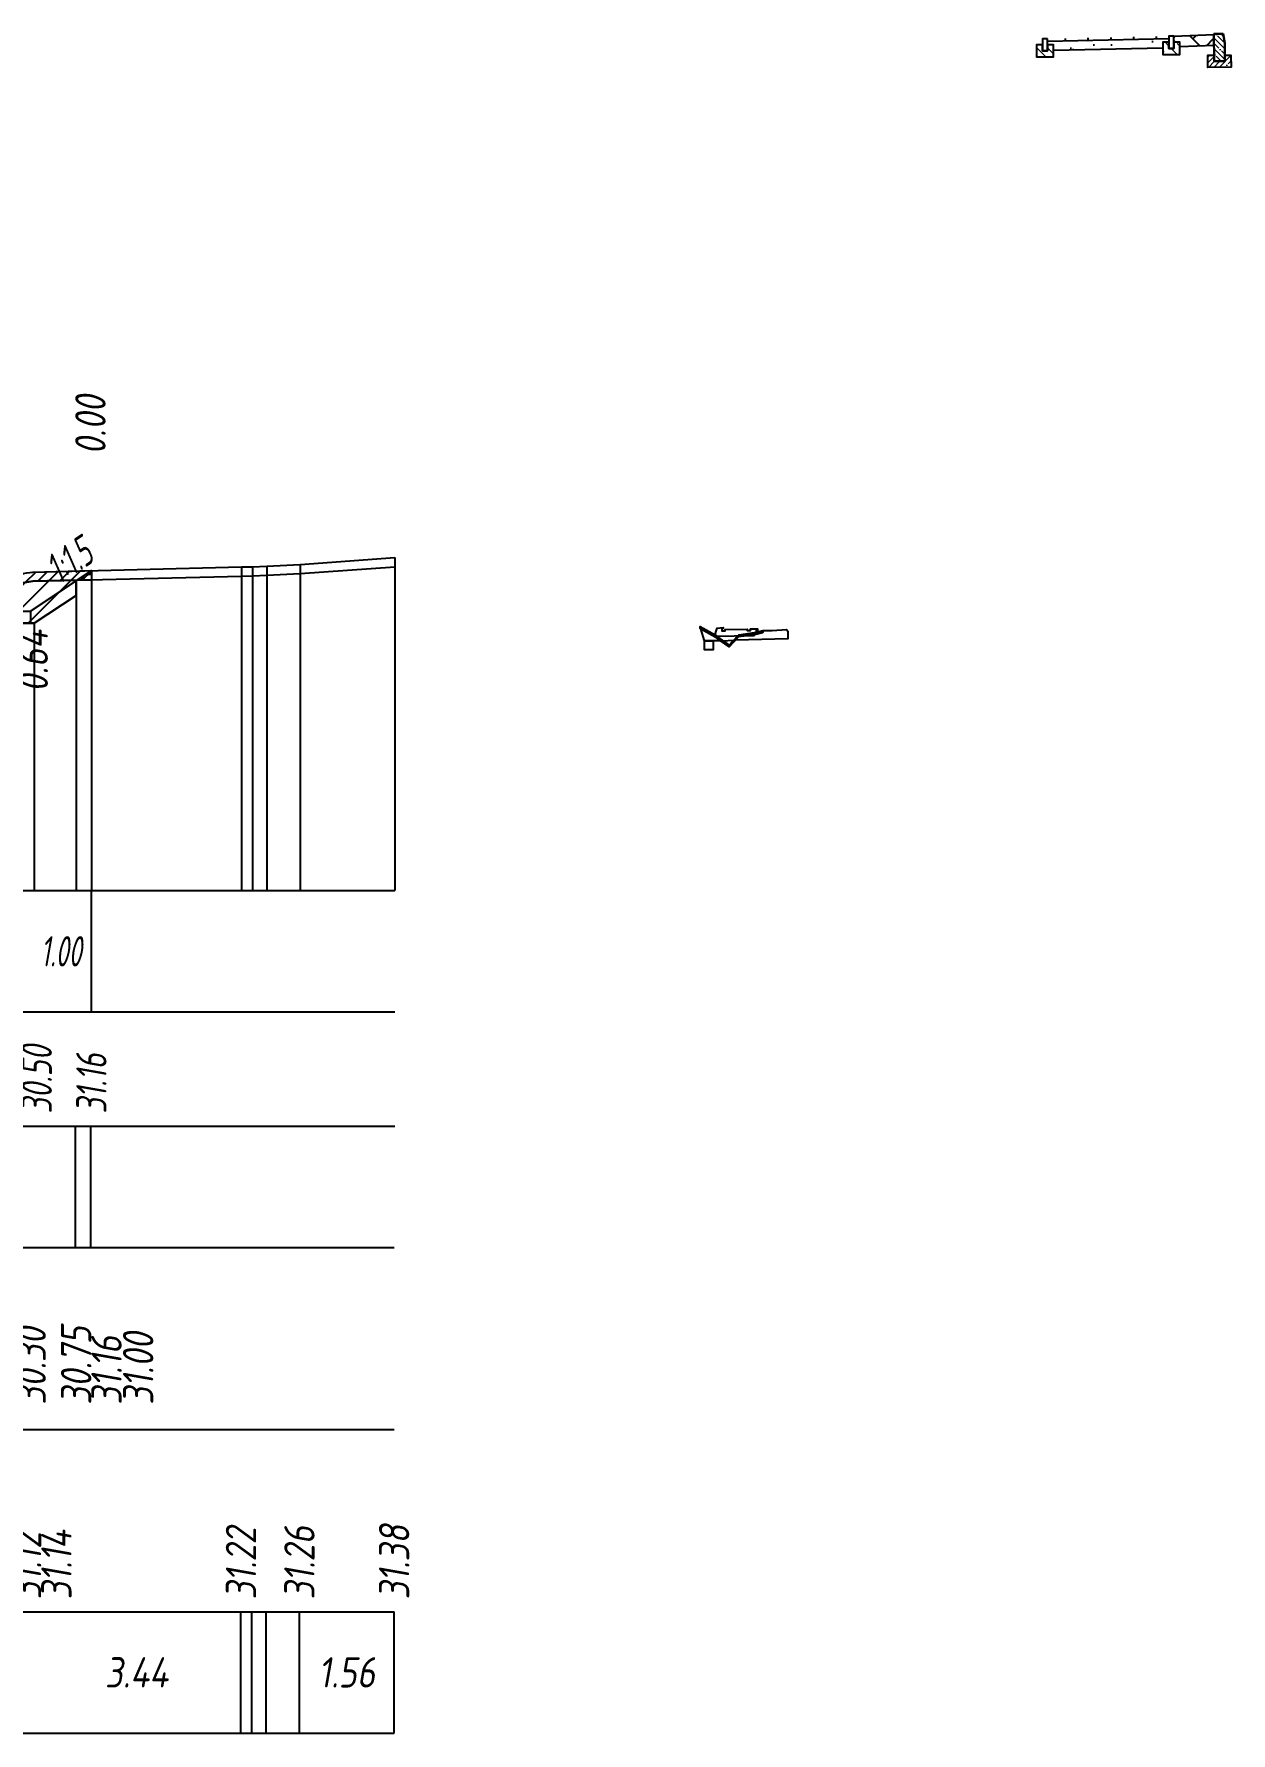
# Model space of a CAD drawing. Extents: x -717 to 1451, y -133302 to 233.
# Drawn here: x -160.2 to -61.6, y -109597.4 to -109457.4 of the extents above; entities that cross this region are included whole.
import ezdxf
from ezdxf.enums import TextEntityAlignment as Align

# ---------------------------------------------------------------- set-up
doc = ezdxf.new("R2010")
doc.units = 0
for name, color, linetype in [('КОД_399', 252, 'Continuous'), ('Код_510', 7, 'Continuous'), ('Код_514', 1, 'Continuous'), ('Код_516', 1, 'Continuous'), ('Контур_0', 7, 'Continuous'), ('Контур_508', 7, 'Continuous'), ('Контур_512', 7, 'Continuous'), ('Контур_513', 7, 'Continuous'), ('Контур_818', 7, 'Continuous'), ('Красный поперечник', 1, 'Continuous'), ('Объём_2650', 7, 'Continuous'), ('Объём_2662', 7, 'Continuous'), ('Объём_2667', 7, 'Continuous'), ('Объём_2668', 7, 'Continuous'), ('Объём_2669', 7, 'Continuous'), ('Объём_2675', 7, 'Continuous'), ('Рабочие отметки', 7, 'Continuous'), ('Таблица', 7, 'Continuous'), ('Уклоны проезжей части', 7, 'Continuous'), ('Черный поперечник', 3, 'Continuous')]:
    doc.layers.add(name, color=color, linetype=linetype)
for name, color, linetype, true_color in [('Контур_2570', 7, 'Continuous', 0x80ff00), ('Контур_2583', 3, 'Continuous', 0x00ff00), ('Контур_2741', 4, 'Continuous', 0x00ffff), ('Контур_2742', 4, 'Continuous', 0x00ffff), ('Контур_2743', 4, 'Continuous', 0x00ffff), ('Контур_2744', 7, 'Continuous', 0xa4ffff), ('Контур_2750', 4, 'Continuous', 0x00ffff), ('Контур_2751', 4, 'Continuous', 0x00ffff), ('Контур_2752', 4, 'Continuous', 0x00ffff), ('Контур_707', 4, 'Continuous', 0x00ffff), ('Объём_2563', 7, 'Continuous', 0xff8000), ('Объём_2570', 7, 'Continuous', 0x80ff00), ('Объём_2583', 3, 'Continuous', 0x00ff00), ('Объём_2594', 3, 'Continuous', 0x00ff00), ('Объём_2600', 7, 'Continuous', 0x808000), ('Объём_2620', 2, 'Continuous', 0xffff00), ('Объём_2746', 2, 'Continuous', 0xffff00)]:
    doc.layers.add(name, color=color, linetype=linetype, true_color=true_color)
doc.styles.add('М', font='romand.shx', dxfattribs={"width": 0.8, "oblique": 10, "height": 2.5})

# ---------------------------------------------------------------- blocks, each defined once
blk = doc.blocks.new('БР100.30.18')
at = {"linetype": 'Continuous', "lineweight": 13}
h = blk.add_hatch(dxfattribs=at)
h.set_pattern_fill('ANSI35', scale=5)
h.set_pattern_definition([(45, (-1504.996, -4799.2297), (-0.88388348, 0.88388348), []), (45, (-1504.1121, -4799.2297), (-0.88388348, 0.88388348), [1.5625, -0.3125, 0, -0.3125])])
h.paths.add_polyline_path([(0.3, 3.47), (1.8, 3.47), (1.8, -1.03), (0, -1.03), (0, 1.97)])
h = blk.add_hatch(dxfattribs=at)
h.set_pattern_fill('ANSI35', scale=5, angle=90)
h.set_pattern_definition([(135, (-1504.996, -4800.7297), (-0.88388348, -0.88388348), []), (135, (-1504.996, -4799.8458), (-0.88388348, -0.88388348), [1.5625, -0.3125, 0, -0.3125])])
h.paths.add_polyline_path([(-1, -0.03), (0, -0.03), (0, -1.03), (1.8, -1.03), (1.8, -0.03), (2.8, -0.03), (2.8, -2.03), (-1, -2.03)])
at = {"color": 7, "lineweight": 30}
blk.add_lwpolyline([(1.8, -1.03), (0, -1.03), (0, 1.97), (0.3, 3.47), (1.8, 3.47)], close=True, dxfattribs=at)
at = {"linetype": 'Continuous'}
blk.add_lwpolyline([(0, -0.03), (-1, -0.03), (-1, -2.03), (2.8, -2.03), (2.8, -0.03), (1.8, -0.03)], dxfattribs=at)

msp = doc.modelspace()

# ---------------------------------------------------------------- hatches: boundary and pattern name
at = {"linetype": 'Continuous'}
h = msp.add_hatch(dxfattribs=at)
h.set_pattern_fill('ANSI31', color=256, scale=15, angle=45, style=0)
h.set_pattern_definition([(90, (-1952.1261, -114411.2267), (-1.875, 3e-16), [])])
h.paths.add_polyline_path([(-76.738, -109457.802), (-66.743, -109457.596), (-66.743, -109457.796), (-76.738, -109457.994)])
h = msp.add_hatch(dxfattribs=at)
h.set_pattern_fill('AR-HBONE', color=253, scale=0.3)
h.set_pattern_definition([(45, (-339.6899, -115263.4452), (0, 1.69705627), [3.6, -1.2]), (135, (-338.8414, -115262.5967), (1e-16, 1.69705627), [3.6, -1.2])])
h.paths.add_polyline_path([(-66.743, -109457.596), (-66.743, -109458.596), (-66.743, -109458.596)])
h.paths.add_polyline_path([(-63.022, -109457.447), (-66.343, -109457.596), (-66.343, -109458.096), (-65.843, -109458.096), (-65.843, -109458.474), (-63.022, -109458.348)])
at = {"linetype": 'Continuous', "lineweight": 13}
h = msp.add_hatch(dxfattribs=at)
h.set_pattern_fill('ANSI35', scale=5, angle=90)
h.set_pattern_definition([(135, (-1897.6851, -43730.1738), (-0.883883476, -0.883883476), []), (135, (-1897.6851, -43729.2899), (-0.883883476, -0.883883476), [1.5625, -0.3125, 0, -0.3125])])
h.paths.add_polyline_path([(-76.238, -109458.302), (-76.738, -109458.302), (-76.738, -109458.802), (-77.138, -109458.802), (-77.138, -109458.302), (-77.638, -109458.302), (-77.638, -109459.302), (-76.238, -109459.302)])
h = msp.add_hatch(dxfattribs=at)
h.set_pattern_fill('ANSI35', scale=5, angle=90)
h.set_pattern_definition([(135, (-1908.0806, -43729.9677), (-0.883883476, -0.883883476), []), (135, (-1908.0806, -43729.0838), (-0.883883476, -0.883883476), [1.5625, -0.3125, 0, -0.3125])])
h.paths.add_polyline_path([(-65.843, -109458.096), (-66.343, -109458.096), (-66.343, -109458.596), (-66.743, -109458.596), (-66.743, -109458.096), (-67.243, -109458.096), (-67.243, -109459.096), (-65.843, -109459.096)])
at = {"transparency": 33554681}
h = msp.add_hatch(dxfattribs=at)
h.set_pattern_fill('ANGLE', color=256)
h.set_pattern_definition([(0, (0, 0), (0, 6.985), [5.08, -1.905]), (90, (0, 0), (-6.985, 4e-16), [5.08, -1.905])])
h.paths.add_polyline_path([(-156.681, -109502.417), (-155.512, -109501.638), (-155.512, -109502.388)])
at = {"layer": 'КОД_399'}
h = msp.add_hatch(dxfattribs=at)
h.set_pattern_fill('AR-CONC', scale=0.7, angle=45, style=0)
h.set_pattern_definition([(95, (-1952.208, -114411.316), (3.860864, 3.2396496), [0.525, -5.775]), (40, (-1952.208, -114411.316), (-4.409945, 3.036377), [0.42, -4.62]), (145.45144, (-1951.8863, -114411.046), (-0.549081, 6.2760265), [0.4461813, -4.907995]), (91.1842, (-1953.198, -114410.326), (6.101854, 4.4632964), [0.7875, -8.6625]), (141.63564, (-1952.6895, -114409.954), (-0.1953, 9.447982), [0.669272, -7.361996]), (36.18416, (-1953.198, -114410.326), (-0.1953, 9.447982), [0.63, -6.93]), (66, (-1952.4555, -114410.0785), (4.947401, 0.9616773), [0.525, -5.775]), (11, (-1952.4555, -114410.0785), (-2.38496, 4.793659), [0.42, -4.62]), (116.45144, (-1952.0433, -114409.9984), (2.562441, 5.7553363), [0.4461813, -4.907995]), (82.5, (-1952.208, -114411.316), (-1.5875523, 1.7079287), [0, -4.564, 0, -4.69, 0, -4.6375]), (52.5, (-1952.208, -114411.316), (-0.6501106, 3.2543661), [0, -2.674, 0, -4.459, 0, -1.7675]), (12.5, (-1953.3118, -114412.4198), (2.7539272, 2.5306453), [0, -1.75, 0, -5.46, 0, -7.245]), (2.5, (-1953.8068, -114412.9147), (2.3911299, 3.3821186), [0, -2.275, 0, -3.626, 0, -5.145])])
h.paths.add_polyline_path([(-76.238, -109458.302), (-76.738, -109458.302), (-76.738, -109457.994), (-66.743, -109457.796), (-66.743, -109458.096), (-67.243, -109458.096), (-67.243, -109458.556), (-76.238, -109458.734)])
at = {"layer": 'Объём_2570'}
h = msp.add_hatch(dxfattribs=at)
h.set_pattern_fill('ANSI31', color=256, scale=0.2)
h.set_pattern_definition([(45, (-428.9338, 30.9924), (-0.449012806, 0.449012806), [])])
h.paths.add_polyline_path([(-155.512, -109502.388), (-160.337, -109502.507), (-160.837, -109502.578), (-165.046, -109503.262), (-166.567, -109503.072), (-174.898, -109502.121), (-174.898, -109501.371), (-166.567, -109502.322), (-165.046, -109502.512), (-160.837, -109501.828), (-160.337, -109501.757), (-155.512, -109501.638)])
at = {"layer": 'Объём_2600'}
h = msp.add_hatch(dxfattribs=at)
h.set_pattern_fill('ANSI31', color=6, scale=0.4)
h.set_pattern_definition([(45, (-428.9338, 30.9924), (-0.898025612, 0.898025612), [])])
h.paths.add_polyline_path([(-156.766, -109502.473), (-156.766, -109503.675), (-160.213, -109505.973), (-162.818, -109505.973), (-164.091, -109505.125), (-186.587, -109504.45), (-186.587, -109501.476), (-183.204, -109501.547), (-182.704, -109500.797), (-177.756, -109501.129), (-174.898, -109501.371), (-174.898, -109502.121), (-166.567, -109503.072), (-165.046, -109503.262), (-160.837, -109502.578), (-160.337, -109502.507), (-156.681, -109502.417)])
h = msp.add_hatch(dxfattribs=at)
h.set_pattern_fill('HONEY', color=5, scale=0.3)
h.set_pattern_definition([(0, (-428.9338, 30.9924), (1.42875, 0.8248891935), [0.9525, -1.905]), (120, (-428.9338, 30.9924), (-1.428749997, 0.824889199), [0.9525, -1.905]), (60, (-428.9338, 30.9924), (3e-09, 1.6497783924), [-1.905, 0.9525])])
h.paths.add_polyline_path([(-156.681, -109502.417), (-155.512, -109501.638), (-155.512, -109502.388)])

# ---------------------------------------------------------------- linework, layer by layer
for points in [[(-76.738, -109457.802), (-77.138, -109457.802), (-77.138, -109458.802), (-76.738, -109458.802), (-76.738, -109457.802)], [(-76.738, -109457.994), (-66.743, -109457.796)], [(-66.343, -109457.596), (-66.743, -109457.596), (-66.743, -109458.596), (-66.343, -109458.596), (-66.343, -109457.596)], [(-66.343, -109457.596), (-63.022, -109457.447), (-63.022, -109458.348), (-65.843, -109458.474), (-65.843, -109458.096), (-66.343, -109458.096), (-66.343, -109457.596)], [(-77.138, -109458.302), (-77.638, -109458.302), (-77.638, -109459.302), (-76.238, -109459.302), (-76.238, -109458.302), (-76.738, -109458.302), (-76.738, -109458.802), (-77.138, -109458.802), (-77.138, -109458.302)], [(-76.238, -109458.734), (-67.243, -109458.556)], [(-66.743, -109458.096), (-67.243, -109458.096), (-67.243, -109459.096), (-65.843, -109459.096), (-65.843, -109458.096), (-66.343, -109458.096), (-66.343, -109458.596), (-66.743, -109458.596), (-66.743, -109458.096)]]:
    msp.add_lwpolyline(points)
at = {"layer": 'Код_510'}
for p, q in [((-143.186, -109597.429), (-143.186, -109587.429)), ((-142.288, -109597.429), (-142.288, -109587.429)), ((-141.118, -109597.429), (-141.118, -109587.429)), ((-138.373, -109597.429), (-138.373, -109587.429)), ((-130.567, -109597.429), (-130.567, -109587.429))]:
    msp.add_line(p, q, dxfattribs=at)
at = {"layer": 'Код_514'}
msp.add_line((-155.512, -109538.008), (-155.512, -109528.008), dxfattribs=at)
at = {"layer": 'Код_516'}
for p, q in [((-156.82, -109557.429), (-156.82, -109547.429)), ((-156.82, -109557.429), (-156.82, -109547.429)), ((-155.567, -109557.429), (-155.567, -109547.429))]:
    msp.add_line(p, q, dxfattribs=at)
at = {"layer": 'Контур_0', "flags": 128}
msp.add_lwpolyline([(-160.516, -109504.973), (-155.512, -109501.638), (-155.512, -109501.638), (-155.512, -109501.638), (-155.512, -109501.638), (-155.512, -109501.638), (-155.512, -109501.638), (-155.512, -109501.638), (-155.512, -109501.638), (-155.512, -109501.638), (-155.512, -109501.638), (-155.512, -109501.638), (-155.512, -109501.638), (-155.512, -109501.638)], dxfattribs=at)
at = {"layer": 'Контур_2570', "flags": 128}
msp.add_lwpolyline([(-160.337, -109502.507), (-143.132, -109502.081), (-142.233, -109502.076), (-141.063, -109502.023), (-138.319, -109501.881), (-130.512, -109501.313)], dxfattribs=at)
at = {"layer": 'Контур_2583', "flags": 128}
msp.add_lwpolyline([(-156.766, -109503.675), (-156.766, -109502.473), (-160.516, -109504.973), (-160.516, -109505.973), (-160.213, -109505.973), (-156.766, -109503.675)], dxfattribs=at)
at = {"layer": 'Контур_2741', "flags": 128}
msp.add_lwpolyline([(-155.512, -109501.638), (-155.512, -109501.638)], dxfattribs=at)
at = {"layer": 'Контур_2742', "flags": 128}
msp.add_lwpolyline([(-155.512, -109501.638), (-155.512, -109501.638)], dxfattribs=at)
at = {"layer": 'Контур_2743', "flags": 128}
msp.add_lwpolyline([(-155.512, -109501.638), (-155.512, -109501.638)], dxfattribs=at)
at = {"layer": 'Контур_2744', "flags": 128}
msp.add_lwpolyline([(-155.512, -109501.638), (-155.512, -109501.638)], dxfattribs=at)
msp.add_lwpolyline([(-155.512, -109501.638), (-155.512, -109501.638)], dxfattribs=at)
msp.add_lwpolyline([(-155.512, -109501.638), (-155.512, -109501.638)], dxfattribs=at)
msp.add_lwpolyline([(-155.512, -109501.638), (-155.512, -109501.638)], dxfattribs=at)
msp.add_lwpolyline([(-155.512, -109501.638), (-155.512, -109501.638)], dxfattribs=at)
msp.add_lwpolyline([(-155.512, -109501.638), (-155.512, -109501.638)], dxfattribs=at)
at = {"layer": 'Контур_2750', "flags": 128}
msp.add_lwpolyline([(-155.512, -109501.638), (-155.512, -109501.638)], dxfattribs=at)
at = {"layer": 'Контур_2751', "flags": 128}
msp.add_lwpolyline([(-155.512, -109501.638), (-155.512, -109501.638)], dxfattribs=at)
at = {"layer": 'Контур_2752', "flags": 128}
msp.add_lwpolyline([(-155.512, -109501.638), (-155.512, -109501.638)], dxfattribs=at)
at = {"layer": 'Контур_508', "flags": 128}
msp.add_lwpolyline([(-323.934, -109499.589), (-322.158, -109505.508), (-322.158, -109508.988), (-322.152, -109509.008), (-321.408, -109509.008), (-319.408, -109509.008), (-318.664, -109509.008), (-318.658, -109508.988), (-318.658, -109505.508), (-318.616, -109505.366), (-288.159, -109504.452), (-288.159, -109502.044), (-237.337, -109501.027), (-186.587, -109502.042), (-186.587, -109504.45), (-164.091, -109505.125), (-162.818, -109505.973), (-162.516, -109505.973), (-160.516, -109505.973), (-160.213, -109505.973), (-156.766, -109503.675), (-156.766, -109502.473), (-155.512, -109501.638)], dxfattribs=at)
at = {"layer": 'Контур_512', "flags": 128}
msp.add_lwpolyline([(-186.587, -109504.45), (-164.091, -109505.125), (-162.818, -109505.973), (-162.516, -109505.973), (-160.516, -109505.973), (-160.213, -109505.973), (-156.766, -109503.675), (-156.766, -109502.473), (-155.512, -109501.638)], dxfattribs=at)
at = {"layer": 'Контур_513', "flags": 128}
msp.add_lwpolyline([(-323.934, -109499.589), (-322.158, -109505.508), (-322.158, -109508.988), (-322.152, -109509.008), (-321.408, -109509.008), (-319.408, -109509.008), (-318.664, -109509.008), (-318.658, -109508.988), (-318.658, -109505.508), (-318.616, -109505.366), (-288.159, -109504.452), (-288.159, -109502.044), (-237.337, -109501.027), (-186.587, -109502.042), (-186.587, -109504.45), (-164.091, -109505.125), (-162.818, -109505.973), (-162.516, -109505.973), (-160.516, -109505.973), (-160.213, -109505.973), (-156.766, -109503.675), (-156.766, -109502.473), (-155.512, -109501.638)], dxfattribs=at)
at = {"layer": 'Контур_707', "flags": 128}
msp.add_lwpolyline([(-160.516, -109504.973), (-155.512, -109501.638)], dxfattribs=at)
at = {"layer": 'Контур_818', "flags": 128}
msp.add_lwpolyline([(-160.337, -109502.507), (-155.512, -109502.388)], dxfattribs=at)
at = {"layer": 'Красный поперечник'}
for p, q in [((-160.516, -109504.973), (-155.512, -109501.638)), ((-156.766, -109502.473), (-156.766, -109528.008)), ((-155.512, -109501.638), (-155.512, -109528.008)), ((-156.766, -109503.675), (-156.766, -109528.008)), ((-160.213, -109505.973), (-160.213, -109528.008))]:
    msp.add_line(p, q, dxfattribs=at)
at = {"layer": 'Объём_2563', "color": 250, "flags": 128}
msp.add_lwpolyline([(-100.946, -109507.002), (-104.17, -109507.067), (-103.962, -109506.372), (-103.465, -109506.311), (-103.465, -109506.411), (-103.565, -109506.411), (-103.565, -109506.611), (-103.285, -109506.611), (-103.285, -109506.497), (-101.486, -109506.461), (-101.486, -109506.569), (-101.206, -109506.569), (-101.206, -109506.445), (-100.642, -109506.42), (-100.642, -109506.583), (-100.742, -109506.583), (-100.742, -109506.783), (-100.462, -109506.782), (-100.462, -109506.812), (-100.762, -109506.818), (-100.946, -109507.002), (-100.946, -109507.002)], dxfattribs=at)
at = {"layer": 'Объём_2570', "flags": 128}
for points in [[(-155.512, -109502.388), (-160.337, -109502.507), (-160.837, -109502.578), (-165.046, -109503.262), (-166.567, -109503.072), (-174.898, -109502.121), (-174.898, -109501.371), (-166.567, -109502.322), (-165.046, -109502.512), (-160.837, -109501.828), (-160.337, -109501.757), (-155.512, -109501.638), (-155.512, -109502.388), (-155.512, -109502.388)], [(-100.204, -109506.733), (-100.74, -109506.869), (-102.181, -109507.076), (-102.678, -109507.624), (-102.96, -109507.916), (-103.732, -109507.368), (-104.11, -109507.083), (-105.352, -109506.395), (-105.352, -109506.245), (-104.11, -109506.933), (-103.732, -109507.218), (-102.96, -109507.766), (-102.678, -109507.474), (-102.181, -109506.926), (-100.74, -109506.719), (-100.204, -109506.583), (-100.204, -109506.733), (-100.204, -109506.733)]]:
    msp.add_lwpolyline(points, dxfattribs=at)
at = {"layer": 'Объём_2583', "flags": 128}
msp.add_lwpolyline([(-156.766, -109503.675), (-156.766, -109502.473), (-160.516, -109504.973), (-160.516, -109505.973), (-160.213, -109505.973), (-156.766, -109503.675)], dxfattribs=at)
at = {"layer": 'Объём_2594', "flags": 128}
msp.add_lwpolyline([(-160.516, -109504.973), (-156.766, -109502.473)], dxfattribs=at)
at = {"layer": 'Объём_2600', "color": 5, "flags": 128}
for points in [[(-156.681, -109502.417), (-155.512, -109501.638), (-155.512, -109502.388), (-156.681, -109502.417), (-156.681, -109502.417)], [(-102.678, -109507.624), (-102.96, -109507.916), (-103.669, -109507.413), (-102.454, -109507.377), (-102.678, -109507.624), (-102.678, -109507.624)]]:
    msp.add_lwpolyline(points, dxfattribs=at)
at = {"layer": 'Объём_2620', "flags": 128}
msp.add_lwpolyline([(-104.987, -109508.159), (-104.988, -109508.155), (-104.988, -109507.459), (-104.996, -109507.432), (-104.28, -109507.432), (-104.288, -109507.459), (-104.288, -109508.155), (-104.289, -109508.159), (-104.987, -109508.159), (-104.987, -109508.159)], dxfattribs=at)
at = {"layer": 'Объём_2650', "color": 6, "flags": 128}
for points in [[(-156.766, -109502.473), (-156.766, -109503.675), (-160.213, -109505.973), (-162.818, -109505.973), (-164.091, -109505.125), (-186.587, -109504.45), (-186.587, -109501.476), (-183.204, -109501.547), (-182.704, -109500.797), (-177.756, -109501.129), (-174.898, -109501.371), (-174.898, -109502.121), (-166.567, -109503.072), (-165.046, -109503.262), (-160.837, -109502.578), (-160.337, -109502.507), (-156.681, -109502.417), (-156.766, -109502.473), (-156.766, -109502.473)], [(-104.11, -109507.083), (-103.732, -109507.368), (-103.669, -109507.413), (-104.28, -109507.432), (-104.996, -109507.432), (-105.298, -109506.425), (-104.11, -109507.083), (-104.11, -109507.083)], [(-100.74, -109506.869), (-100.204, -109506.733), (-100.204, -109506.583), (-99.436, -109506.563), (-98.243, -109506.476), (-98.143, -109506.626), (-98.143, -109507.248), (-102.454, -109507.377), (-102.181, -109507.076), (-100.74, -109506.869), (-100.74, -109506.869)]]:
    msp.add_lwpolyline(points, dxfattribs=at)
at = {"layer": 'Объём_2662', "flags": 128}
msp.add_lwpolyline([(-160.516, -109504.973), (-155.512, -109501.638)], dxfattribs=at)
at = {"layer": 'Объём_2667', "flags": 128}
msp.add_lwpolyline([(-155.512, -109501.638), (-155.512, -109501.638)], dxfattribs=at)
at = {"layer": 'Объём_2668', "flags": 128}
msp.add_lwpolyline([(-155.512, -109501.638), (-155.512, -109501.638)], dxfattribs=at)
at = {"layer": 'Объём_2669', "flags": 128}
msp.add_lwpolyline([(-155.512, -109501.638), (-155.512, -109501.638)], dxfattribs=at)
at = {"layer": 'Объём_2675', "flags": 128}
msp.add_lwpolyline([(-155.512, -109501.638), (-155.512, -109501.638)], dxfattribs=at)
msp.add_lwpolyline([(-155.512, -109501.638), (-155.512, -109501.638)], dxfattribs=at)
msp.add_lwpolyline([(-155.512, -109501.638), (-155.512, -109501.638)], dxfattribs=at)
msp.add_lwpolyline([(-155.512, -109501.638), (-155.512, -109501.638)], dxfattribs=at)
msp.add_lwpolyline([(-155.512, -109501.638), (-155.512, -109501.638)], dxfattribs=at)
msp.add_lwpolyline([(-155.512, -109501.638), (-155.512, -109501.638)], dxfattribs=at)
at = {"layer": 'Объём_2746', "flags": 128}
msp.add_lwpolyline([(-156.766, -109503.675), (-160.213, -109505.973), (-162.818, -109505.973), (-164.091, -109505.125), (-183.204, -109504.551), (-183.204, -109501.547), (-182.704, -109500.797), (-177.756, -109501.129), (-174.898, -109501.371), (-174.898, -109502.121), (-166.567, -109503.072), (-165.091, -109503.256), (-162.516, -109504.973), (-160.516, -109504.973), (-156.766, -109502.473), (-156.766, -109503.675), (-156.766, -109503.675)], dxfattribs=at)
at = {"layer": 'Таблица'}
for p, q in [((-348.934, -109528.008), (-130.512, -109528.008)), ((-348.934, -109538.008), (-130.512, -109538.008)), ((-348.934, -109547.429), (-130.512, -109547.429)), ((-348.988, -109557.429), (-130.567, -109557.429)), ((-348.988, -109572.429), (-130.567, -109572.429)), ((-348.988, -109587.429), (-130.567, -109587.429)), ((-348.988, -109597.429), (-130.567, -109597.429))]:
    msp.add_line(p, q, dxfattribs=at)
at = {"layer": 'Черный поперечник', "color": 7}
for p, q in [((-143.132, -109501.331), (-143.132, -109528.008)), ((-142.233, -109501.326), (-142.233, -109528.008)), ((-141.063, -109501.273), (-141.063, -109528.008)), ((-138.319, -109501.131), (-138.319, -109528.008)), ((-130.512, -109500.563), (-130.512, -109528.008))]:
    msp.add_line(p, q, dxfattribs=at)
at = {"layer": 'Черный поперечник', "flags": 128}
msp.add_lwpolyline([(-160.337, -109501.757), (-143.132, -109501.331), (-142.233, -109501.326), (-141.063, -109501.273), (-138.319, -109501.131), (-130.512, -109500.563)], dxfattribs=at)

# ---------------------------------------------------------------- block references
at = {"lineweight": 18, "xscale": -0.5, "yscale": 0.5, "zscale": 0.5, "rotation": 0.05553677703885818}
msp.add_blockref('БР100.30.18', (-62.121, -109459.144), dxfattribs=at)

# ---------------------------------------------------------------- texts
at = {"layer": 'Код_510', "style": 'М', "oblique": 10, "width": 0.8}
for s, p in [('31.12', (-160.891, -109586.429)), ('31.14', (-158.391, -109586.429)), ('31.22', (-143.186, -109586.429)), ('31.26', (-138.373, -109586.429)), ('31.38', (-130.567, -109586.429))]:
    msp.add_text(s, height=2.5, rotation=90, dxfattribs=at).set_placement(p, align=Align.MIDDLE_LEFT)
for s, p in [('3.44', (-151.789, -109592.429)), ('1.56', (-134.47, -109592.429))]:
    msp.add_text(s, height=2.5, dxfattribs=at).set_placement(p, align=Align.MIDDLE_CENTER)
at = {"layer": 'Код_514', "style": 'М', "oblique": 10, "width": 0.6}
msp.add_text('1.00', height=2.5, dxfattribs=at).set_placement((-158.014, -109533.008), align=Align.MIDDLE_CENTER)
at = {"layer": 'Код_514', "style": 'М', "oblique": 10, "width": 0.7}
for s, p in [('30.50', (-160.016, -109546.39)), ('31.16', (-155.512, -109546.39))]:
    msp.add_text(s, height=2.5, rotation=90, dxfattribs=at).set_placement(p, align=Align.MIDDLE_LEFT)
at = {"layer": 'Код_516', "style": 'М', "oblique": 10, "width": 0.8}
for s, p in [('30.30', (-160.516, -109570.378)), ('30.75', (-156.766, -109570.378)), ('31.00', (-151.656, -109570.378)), ('31.16', (-154.266, -109570.378))]:
    msp.add_text(s, height=2.5, rotation=90, dxfattribs=at).set_placement(p, align=Align.MIDDLE_LEFT)
at = {"layer": 'Рабочие отметки', "color": 1, "style": 'М', "oblique": 10, "width": 0.8}
msp.add_text('0.00', height=2.5, rotation=90, dxfattribs=at).set_placement((-155.59, -109492.069), align=Align.MIDDLE_LEFT)
msp.add_text('0.64', height=2.5, rotation=90, dxfattribs=at).set_placement((-160.344, -109506.519), align=Align.MIDDLE_RIGHT)
at = {"layer": 'Уклоны проезжей части', "color": 1, "style": 'М', "oblique": 10, "width": 0.6}
msp.add_text('1:1.5', height=2.5, rotation=33.69007, dxfattribs=at).set_placement((-156.225, -109502.437), align=Align.BOTTOM_CENTER)

doc.saveas('drawing.dxf')
